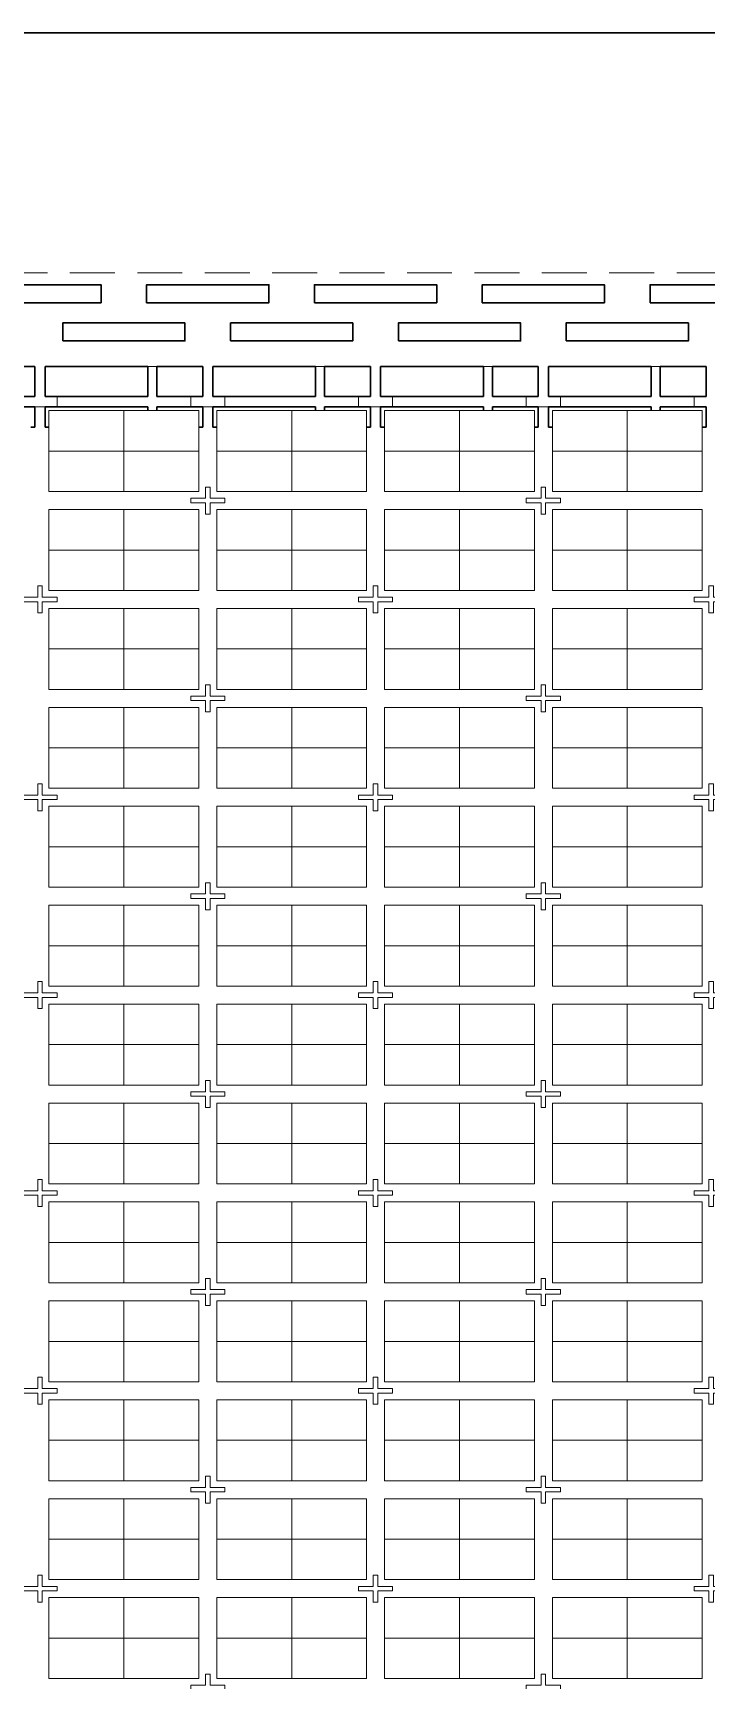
# Model space of a CAD drawing. Extents: x -109 to 32, y -47 to 43.
# Drawn here: x -11.34 to -0.11, y 4.98 to 32.46 of the extents above; entities that cross this region are included whole.
import ezdxf

# ---------------------------------------------------------------- set-up
doc = ezdxf.new("R2010")
doc.units = 0
doc.header["$LTSCALE"] = 3
doc.header["$MEASUREMENT"] = 0
for name, pattern in [('CENTER', [2, 1.25, -0.25, 0.25, -0.25]), ('HIDDEN', [0.375, 0.25, -0.125]), ('PHANTOM', [2.5, 1.25, -0.25, 0.25, -0.25, 0.25, -0.25])]:
    doc.linetypes.add(name, pattern=pattern)
for name, color, linetype, lineweight in [('CLIN', 1, 'CENTER', 15), ('DIM', 4, 'Continuous', 13), ('FULL METAL', 33, 'HIDDEN', 15), ('HIDN', 6, 'HIDDEN', 15), ('OBJ', 3, 'Continuous', 30), ('OBJ1', 7, 'Continuous', 30), ('OBJ3', 40, 'Continuous', 30), ('OBJ4', 7, 'Continuous', 30), ('PHANTOM', 5, 'PHANTOM', 15), ('SAW2', 3, 'HIDDEN', 13), ('TEXT', 2, 'Continuous', 20)]:
    doc.layers.add(name, color=color, linetype=linetype, lineweight=lineweight)

# ---------------------------------------------------------------- blocks, each defined once
blk = doc.blocks.new('*U3')
at = {"layer": 'OBJ1', "color": 0}
blk.add_lwpolyline([(-1.02, 0.15), (1.02, 0.15), (1.02, -0.15), (-1.02, -0.15)], close=True, dxfattribs=at)
blk = doc.blocks.new('*U2')
at = {"layer": 'OBJ1'}
for p in [(81.2, 0), (84, 0), (86.8, 0), (89.6, 0), (92.4, 0)]:
    blk.add_blockref('*U3', p, dxfattribs=at)
blk = doc.blocks.new('*U9')
at = {"layer": 'OBJ3'}
for p, q in [((-1.23, -0.005), (-1.23, -0.505)), ((-1.23, -0.005), (0.485, -0.005)), ((0.485, -0.005), (0.485, -0.505)), ((0.635, -0.005), (1.4, -0.005)), ((0.635, -0.005), (0.635, -0.505)), ((1.4, -0.005), (1.4, -0.505)), ((-1.23, -0.505), (0.485, -0.505)), ((0.635, -0.505), (1.4, -0.505))]:
    blk.add_line(p, q, dxfattribs=at)
at = {"layer": 'OBJ4'}
for p, q in [((-1.23, 0.165), (-1.23, 0.505)), ((-1.165, 0.505), (-1.23, 0.505)), ((1.335, 0.505), (1.4, 0.505)), ((1.4, 0.505), (1.4, 0.165)), ((-0.365, 0.165), (-1.23, 0.165)), ((0.485, 0.165), (-1.23, 0.165)), ((0.485, 0.23), (0.485, 0.165)), ((0.635, 0.23), (0.635, 0.165)), ((1.4, 0.165), (0.635, 0.165))]:
    blk.add_line(p, q, dxfattribs=at)
at = {"layer": 'SAW2'}
for p, q in [((-1.4, 0.165), (-1.23, 0.165)), ((-1.03, -0.005), (-1.03, 0.165)), ((1.2, -0.005), (1.2, 0.165)), ((0.635, -0.505), (0.485, -0.505))]:
    blk.add_line(p, q, dxfattribs=at)
blk = doc.blocks.new('*U8')
at = {"layer": 'DIM'}
for p in [(78.4, 0), (81.2, 0), (84, 0), (86.8, 0), (89.6, 0)]:
    blk.add_blockref('*U9', p, dxfattribs=at)
blk = doc.blocks.new('*U12')
at = {"layer": 'FULL METAL'}
blk.add_lwpolyline([(-0.038, 0.038), (-0.038, 0.225), (0.038, 0.225), (0.038, 0.038), (0.285, 0.038), (0.285, -0.038), (0.038, -0.038), (0.038, -0.225), (-0.038, -0.225), (-0.038, -0.038), (-0.285, -0.038), (-0.285, 0.038)], close=True, dxfattribs=at)
blk = doc.blocks.new('*U13')
at = {"layer": 'CLIN'}
for p in [(84, 59.4), (89.6, 59.4), (84, 56.1), (89.6, 56.1), (84, 52.8), (89.6, 52.8), (84, 49.5), (89.6, 49.5), (84, 46.2), (89.6, 46.2), (84, 42.9), (89.6, 42.9), (84, 39.6), (89.6, 39.6)]:
    blk.add_blockref('*U12', p, dxfattribs=at)
blk = doc.blocks.new('*U14')
at = {"layer": 'FULL METAL'}
blk.add_lwpolyline([(-0.038, 0.038), (-0.038, 0.225), (0.038, 0.225), (0.038, 0.038), (0.285, 0.038), (0.285, -0.038), (0.038, -0.038), (0.038, -0.225), (-0.038, -0.225), (-0.038, -0.038), (-0.285, -0.038), (-0.285, 0.038)], close=True, dxfattribs=at)
blk = doc.blocks.new('*U15')
at = {"layer": 'CLIN'}
for p in [(78.4, 56.1), (84, 56.1), (89.6, 56.1), (78.4, 52.8), (84, 52.8), (89.6, 52.8), (78.4, 49.5), (84, 49.5), (89.6, 49.5), (78.4, 46.2), (84, 46.2), (89.6, 46.2), (78.4, 42.9), (84, 42.9), (89.6, 42.9), (78.4, 39.6), (84, 39.6), (89.6, 39.6)]:
    blk.add_blockref('*U14', p, dxfattribs=at)

msp = doc.modelspace()

# ---------------------------------------------------------------- linework, layer by layer
at = {"layer": 'CLIN'}
for p, q in [((-9.8232, 26.1552), (-9.8232, 24.8052)), ((-9.8232, 26.1552), (-9.8232, 24.8052)), ((-7.0232, 26.1552), (-7.0232, 24.8052)), ((-7.0232, 26.1552), (-7.0232, 24.8052)), ((-4.2232, 26.1552), (-4.2232, 24.8052)), ((-4.2232, 26.1552), (-4.2232, 24.8052)), ((-1.4232, 26.1552), (-1.4232, 24.8052)), ((-1.4232, 26.1552), (-1.4232, 24.8052)), ((-11.0732, 25.4802), (-8.5732, 25.4802)), ((-11.0732, 25.4802), (-8.5732, 25.4802)), ((-8.2732, 25.4802), (-5.7732, 25.4802)), ((-8.2732, 25.4802), (-5.7732, 25.4802)), ((-5.4732, 25.4802), (-2.9732, 25.4802)), ((-5.4732, 25.4802), (-2.9732, 25.4802)), ((-2.6732, 25.4802), (-0.1732, 25.4802)), ((-2.6732, 25.4802), (-0.1732, 25.4802)), ((-9.8232, 24.5052), (-9.8232, 23.1552)), ((-9.8232, 24.5052), (-9.8232, 23.1552)), ((-7.0232, 24.5052), (-7.0232, 23.1552)), ((-7.0232, 24.5052), (-7.0232, 23.1552)), ((-4.2232, 24.5052), (-4.2232, 23.1552)), ((-4.2232, 24.5052), (-4.2232, 23.1552)), ((-1.4232, 24.5052), (-1.4232, 23.1552)), ((-1.4232, 24.5052), (-1.4232, 23.1552)), ((-11.0732, 23.8302), (-8.5732, 23.8302)), ((-11.0732, 23.8302), (-8.5732, 23.8302)), ((-8.2732, 23.8302), (-5.7732, 23.8302)), ((-8.2732, 23.8302), (-5.7732, 23.8302)), ((-5.4732, 23.8302), (-2.9732, 23.8302)), ((-5.4732, 23.8302), (-2.9732, 23.8302)), ((-2.6732, 23.8302), (-0.1732, 23.8302)), ((-2.6732, 23.8302), (-0.1732, 23.8302)), ((-9.8232, 22.8552), (-9.8232, 21.5052)), ((-9.8232, 22.8552), (-9.8232, 21.5052)), ((-7.0232, 22.8552), (-7.0232, 21.5052)), ((-7.0232, 22.8552), (-7.0232, 21.5052)), ((-4.2232, 22.8552), (-4.2232, 21.5052)), ((-4.2232, 22.8552), (-4.2232, 21.5052)), ((-1.4232, 22.8552), (-1.4232, 21.5052)), ((-1.4232, 22.8552), (-1.4232, 21.5052)), ((-11.0732, 22.1802), (-8.5732, 22.1802)), ((-11.0732, 22.1802), (-8.5732, 22.1802)), ((-8.2732, 22.1802), (-5.7732, 22.1802)), ((-8.2732, 22.1802), (-5.7732, 22.1802)), ((-5.4732, 22.1802), (-2.9732, 22.1802)), ((-5.4732, 22.1802), (-2.9732, 22.1802)), ((-2.6732, 22.1802), (-0.1732, 22.1802)), ((-2.6732, 22.1802), (-0.1732, 22.1802)), ((-9.8232, 21.2052), (-9.8232, 19.8552)), ((-9.8232, 21.2052), (-9.8232, 19.8552)), ((-7.0232, 21.2052), (-7.0232, 19.8552)), ((-7.0232, 21.2052), (-7.0232, 19.8552)), ((-4.2232, 21.2052), (-4.2232, 19.8552)), ((-4.2232, 21.2052), (-4.2232, 19.8552)), ((-1.4232, 21.2052), (-1.4232, 19.8552)), ((-1.4232, 21.2052), (-1.4232, 19.8552)), ((-11.0732, 20.5302), (-8.5732, 20.5302)), ((-11.0732, 20.5302), (-8.5732, 20.5302)), ((-8.2732, 20.5302), (-5.7732, 20.5302)), ((-8.2732, 20.5302), (-5.7732, 20.5302)), ((-5.4732, 20.5302), (-2.9732, 20.5302)), ((-5.4732, 20.5302), (-2.9732, 20.5302)), ((-2.6732, 20.5302), (-0.1732, 20.5302)), ((-2.6732, 20.5302), (-0.1732, 20.5302)), ((-9.8232, 19.5552), (-9.8232, 18.2052)), ((-9.8232, 19.5552), (-9.8232, 18.2052)), ((-7.0232, 19.5552), (-7.0232, 18.2052)), ((-7.0232, 19.5552), (-7.0232, 18.2052)), ((-4.2232, 19.5552), (-4.2232, 18.2052)), ((-4.2232, 19.5552), (-4.2232, 18.2052)), ((-1.4232, 19.5552), (-1.4232, 18.2052)), ((-1.4232, 19.5552), (-1.4232, 18.2052)), ((-11.0732, 18.8802), (-8.5732, 18.8802)), ((-11.0732, 18.8802), (-8.5732, 18.8802)), ((-8.2732, 18.8802), (-5.7732, 18.8802)), ((-8.2732, 18.8802), (-5.7732, 18.8802)), ((-5.4732, 18.8802), (-2.9732, 18.8802)), ((-5.4732, 18.8802), (-2.9732, 18.8802)), ((-2.6732, 18.8802), (-0.1732, 18.8802)), ((-2.6732, 18.8802), (-0.1732, 18.8802)), ((-9.8232, 17.9052), (-9.8232, 16.5552)), ((-9.8232, 17.9052), (-9.8232, 16.5552)), ((-7.0232, 17.9052), (-7.0232, 16.5552)), ((-7.0232, 17.9052), (-7.0232, 16.5552)), ((-4.2232, 17.9052), (-4.2232, 16.5552)), ((-4.2232, 17.9052), (-4.2232, 16.5552)), ((-1.4232, 17.9052), (-1.4232, 16.5552)), ((-1.4232, 17.9052), (-1.4232, 16.5552)), ((-11.0732, 17.2302), (-8.5732, 17.2302)), ((-11.0732, 17.2302), (-8.5732, 17.2302)), ((-8.2732, 17.2302), (-5.7732, 17.2302)), ((-8.2732, 17.2302), (-5.7732, 17.2302)), ((-5.4732, 17.2302), (-2.9732, 17.2302)), ((-5.4732, 17.2302), (-2.9732, 17.2302)), ((-2.6732, 17.2302), (-0.1732, 17.2302)), ((-2.6732, 17.2302), (-0.1732, 17.2302)), ((-9.8232, 16.2552), (-9.8232, 14.9052)), ((-9.8232, 16.2552), (-9.8232, 14.9052)), ((-7.0232, 16.2552), (-7.0232, 14.9052)), ((-7.0232, 16.2552), (-7.0232, 14.9052)), ((-4.2232, 16.2552), (-4.2232, 14.9052)), ((-4.2232, 16.2552), (-4.2232, 14.9052)), ((-1.4232, 16.2552), (-1.4232, 14.9052)), ((-1.4232, 16.2552), (-1.4232, 14.9052)), ((-11.0732, 15.5802), (-8.5732, 15.5802)), ((-11.0732, 15.5802), (-8.5732, 15.5802)), ((-8.2732, 15.5802), (-5.7732, 15.5802)), ((-8.2732, 15.5802), (-5.7732, 15.5802)), ((-5.4732, 15.5802), (-2.9732, 15.5802)), ((-5.4732, 15.5802), (-2.9732, 15.5802)), ((-2.6732, 15.5802), (-0.1732, 15.5802)), ((-2.6732, 15.5802), (-0.1732, 15.5802)), ((-9.8232, 14.6052), (-9.8232, 13.2552)), ((-9.8232, 14.6052), (-9.8232, 13.2552)), ((-7.0232, 14.6052), (-7.0232, 13.2552)), ((-7.0232, 14.6052), (-7.0232, 13.2552)), ((-4.2232, 14.6052), (-4.2232, 13.2552)), ((-4.2232, 14.6052), (-4.2232, 13.2552)), ((-1.4232, 14.6052), (-1.4232, 13.2552)), ((-1.4232, 14.6052), (-1.4232, 13.2552)), ((-11.0732, 13.9302), (-8.5732, 13.9302)), ((-11.0732, 13.9302), (-8.5732, 13.9302)), ((-8.2732, 13.9302), (-5.7732, 13.9302)), ((-8.2732, 13.9302), (-5.7732, 13.9302)), ((-5.4732, 13.9302), (-2.9732, 13.9302)), ((-5.4732, 13.9302), (-2.9732, 13.9302)), ((-2.6732, 13.9302), (-0.1732, 13.9302)), ((-2.6732, 13.9302), (-0.1732, 13.9302)), ((-9.8232, 12.9552), (-9.8232, 11.6052)), ((-9.8232, 12.9552), (-9.8232, 11.6052)), ((-7.0232, 12.9552), (-7.0232, 11.6052)), ((-7.0232, 12.9552), (-7.0232, 11.6052)), ((-4.2232, 12.9552), (-4.2232, 11.6052)), ((-4.2232, 12.9552), (-4.2232, 11.6052)), ((-1.4232, 12.9552), (-1.4232, 11.6052)), ((-1.4232, 12.9552), (-1.4232, 11.6052)), ((-11.0732, 12.2802), (-8.5732, 12.2802)), ((-11.0732, 12.2802), (-8.5732, 12.2802)), ((-8.2732, 12.2802), (-5.7732, 12.2802)), ((-8.2732, 12.2802), (-5.7732, 12.2802)), ((-5.4732, 12.2802), (-2.9732, 12.2802)), ((-5.4732, 12.2802), (-2.9732, 12.2802)), ((-2.6732, 12.2802), (-0.1732, 12.2802)), ((-2.6732, 12.2802), (-0.1732, 12.2802)), ((-9.8232, 11.3052), (-9.8232, 9.9552)), ((-9.8232, 11.3052), (-9.8232, 9.9552)), ((-7.0232, 11.3052), (-7.0232, 9.9552)), ((-7.0232, 11.3052), (-7.0232, 9.9552)), ((-4.2232, 11.3052), (-4.2232, 9.9552)), ((-4.2232, 11.3052), (-4.2232, 9.9552)), ((-1.4232, 11.3052), (-1.4232, 9.9552)), ((-1.4232, 11.3052), (-1.4232, 9.9552)), ((-11.0732, 10.6302), (-8.5732, 10.6302)), ((-11.0732, 10.6302), (-8.5732, 10.6302)), ((-8.2732, 10.6302), (-5.7732, 10.6302)), ((-8.2732, 10.6302), (-5.7732, 10.6302)), ((-5.4732, 10.6302), (-2.9732, 10.6302)), ((-5.4732, 10.6302), (-2.9732, 10.6302)), ((-2.6732, 10.6302), (-0.1732, 10.6302)), ((-2.6732, 10.6302), (-0.1732, 10.6302)), ((-9.8232, 9.6552), (-9.8232, 8.3052)), ((-9.8232, 9.6552), (-9.8232, 8.3052)), ((-7.0232, 9.6552), (-7.0232, 8.3052)), ((-7.0232, 9.6552), (-7.0232, 8.3052)), ((-4.2232, 9.6552), (-4.2232, 8.3052)), ((-4.2232, 9.6552), (-4.2232, 8.3052)), ((-1.4232, 9.6552), (-1.4232, 8.3052)), ((-1.4232, 9.6552), (-1.4232, 8.3052)), ((-11.0732, 8.9802), (-8.5732, 8.9802)), ((-11.0732, 8.9802), (-8.5732, 8.9802)), ((-8.2732, 8.9802), (-5.7732, 8.9802)), ((-8.2732, 8.9802), (-5.7732, 8.9802)), ((-5.4732, 8.9802), (-2.9732, 8.9802)), ((-5.4732, 8.9802), (-2.9732, 8.9802)), ((-2.6732, 8.9802), (-0.1732, 8.9802)), ((-2.6732, 8.9802), (-0.1732, 8.9802)), ((-9.8232, 8.0052), (-9.8232, 6.6552)), ((-9.8232, 8.0052), (-9.8232, 6.6552)), ((-7.0232, 8.0052), (-7.0232, 6.6552)), ((-7.0232, 8.0052), (-7.0232, 6.6552)), ((-4.2232, 8.0052), (-4.2232, 6.6552)), ((-4.2232, 8.0052), (-4.2232, 6.6552)), ((-1.4232, 8.0052), (-1.4232, 6.6552)), ((-1.4232, 8.0052), (-1.4232, 6.6552)), ((-11.0732, 7.3302), (-8.5732, 7.3302)), ((-11.0732, 7.3302), (-8.5732, 7.3302)), ((-8.2732, 7.3302), (-5.7732, 7.3302)), ((-8.2732, 7.3302), (-5.7732, 7.3302)), ((-5.4732, 7.3302), (-2.9732, 7.3302)), ((-5.4732, 7.3302), (-2.9732, 7.3302)), ((-2.6732, 7.3302), (-0.1732, 7.3302)), ((-2.6732, 7.3302), (-0.1732, 7.3302)), ((-9.8232, 6.3552), (-9.8232, 5.0052)), ((-9.8232, 6.3552), (-9.8232, 5.0052)), ((-7.0232, 6.3552), (-7.0232, 5.0052)), ((-7.0232, 6.3552), (-7.0232, 5.0052)), ((-4.2232, 6.3552), (-4.2232, 5.0052)), ((-4.2232, 6.3552), (-4.2232, 5.0052)), ((-1.4232, 6.3552), (-1.4232, 5.0052)), ((-1.4232, 6.3552), (-1.4232, 5.0052)), ((-11.0732, 5.6802), (-8.5732, 5.6802)), ((-11.0732, 5.6802), (-8.5732, 5.6802)), ((-8.2732, 5.6802), (-5.7732, 5.6802)), ((-8.2732, 5.6802), (-5.7732, 5.6802)), ((-5.4732, 5.6802), (-2.9732, 5.6802)), ((-5.4732, 5.6802), (-2.9732, 5.6802)), ((-2.6732, 5.6802), (-0.1732, 5.6802)), ((-2.6732, 5.6802), (-0.1732, 5.6802))]:
    msp.add_line(p, q, dxfattribs=at)
at = {"layer": 'HIDN'}
msp.add_lwpolyline([(19.2768, 28.4552), (-97.7232, 28.4552), (-97.7232, -38.5448), (19.2768, -38.5448)], close=True, dxfattribs=at)
at = {"layer": 'OBJ'}
msp.add_line((23.9497, 32.4552), (-97.2232, 32.4552), dxfattribs=at)
at = {"layer": 'OBJ1'}
for p, q in [((-8.8032, 27.6177), (-10.8007, 27.6177)), ((-6.0032, 27.6177), (-8.0007, 27.6177)), ((-3.2032, 27.6177), (-5.2007, 27.6177)), ((-0.4032, 27.6177), (-2.4007, 27.6177)), ((-10.8007, 27.3177), (-8.8032, 27.3177)), ((-8.0007, 27.3177), (-6.0032, 27.3177)), ((-5.2007, 27.3177), (-3.2032, 27.3177)), ((-2.4007, 27.3177), (-0.4032, 27.3177))]:
    msp.add_line(p, q, dxfattribs=at)
at = {"layer": 'OBJ1', "color": 0}
for points in [[(-10.8432, 27.3177), (-8.8032, 27.3177), (-8.8032, 27.6177), (-10.8432, 27.6177)], [(-8.0432, 27.3177), (-6.0032, 27.3177), (-6.0032, 27.6177), (-8.0432, 27.6177)], [(-5.2432, 27.3177), (-3.2032, 27.3177), (-3.2032, 27.6177), (-5.2432, 27.6177)], [(-2.4432, 27.3177), (-0.4032, 27.3177), (-0.4032, 27.6177), (-2.4432, 27.6177)]]:
    msp.add_lwpolyline(points, close=True, dxfattribs=at)
at = {"layer": 'PHANTOM'}
for points in [[(-11.0732, 26.1552), (-8.5732, 26.1552), (-8.5732, 24.8052), (-11.0732, 24.8052)], [(-11.0732, 26.1552), (-8.5732, 26.1552), (-8.5732, 24.8052), (-11.0732, 24.8052)], [(-8.2732, 26.1552), (-5.7732, 26.1552), (-5.7732, 24.8052), (-8.2732, 24.8052)], [(-8.2732, 26.1552), (-5.7732, 26.1552), (-5.7732, 24.8052), (-8.2732, 24.8052)], [(-5.4732, 26.1552), (-2.9732, 26.1552), (-2.9732, 24.8052), (-5.4732, 24.8052)], [(-5.4732, 26.1552), (-2.9732, 26.1552), (-2.9732, 24.8052), (-5.4732, 24.8052)], [(-2.6732, 26.1552), (-0.1732, 26.1552), (-0.1732, 24.8052), (-2.6732, 24.8052)], [(-2.6732, 26.1552), (-0.1732, 26.1552), (-0.1732, 24.8052), (-2.6732, 24.8052)], [(-11.0732, 24.5052), (-8.5732, 24.5052), (-8.5732, 23.1552), (-11.0732, 23.1552)], [(-11.0732, 24.5052), (-8.5732, 24.5052), (-8.5732, 23.1552), (-11.0732, 23.1552)], [(-8.2732, 24.5052), (-5.7732, 24.5052), (-5.7732, 23.1552), (-8.2732, 23.1552)], [(-8.2732, 24.5052), (-5.7732, 24.5052), (-5.7732, 23.1552), (-8.2732, 23.1552)], [(-5.4732, 24.5052), (-2.9732, 24.5052), (-2.9732, 23.1552), (-5.4732, 23.1552)], [(-5.4732, 24.5052), (-2.9732, 24.5052), (-2.9732, 23.1552), (-5.4732, 23.1552)], [(-2.6732, 24.5052), (-0.1732, 24.5052), (-0.1732, 23.1552), (-2.6732, 23.1552)], [(-2.6732, 24.5052), (-0.1732, 24.5052), (-0.1732, 23.1552), (-2.6732, 23.1552)], [(-11.0732, 22.8552), (-8.5732, 22.8552), (-8.5732, 21.5052), (-11.0732, 21.5052)], [(-11.0732, 22.8552), (-8.5732, 22.8552), (-8.5732, 21.5052), (-11.0732, 21.5052)], [(-8.2732, 22.8552), (-5.7732, 22.8552), (-5.7732, 21.5052), (-8.2732, 21.5052)], [(-8.2732, 22.8552), (-5.7732, 22.8552), (-5.7732, 21.5052), (-8.2732, 21.5052)], [(-5.4732, 22.8552), (-2.9732, 22.8552), (-2.9732, 21.5052), (-5.4732, 21.5052)], [(-5.4732, 22.8552), (-2.9732, 22.8552), (-2.9732, 21.5052), (-5.4732, 21.5052)], [(-2.6732, 22.8552), (-0.1732, 22.8552), (-0.1732, 21.5052), (-2.6732, 21.5052)], [(-2.6732, 22.8552), (-0.1732, 22.8552), (-0.1732, 21.5052), (-2.6732, 21.5052)], [(-11.0732, 21.2052), (-8.5732, 21.2052), (-8.5732, 19.8552), (-11.0732, 19.8552)], [(-11.0732, 21.2052), (-8.5732, 21.2052), (-8.5732, 19.8552), (-11.0732, 19.8552)], [(-8.2732, 21.2052), (-5.7732, 21.2052), (-5.7732, 19.8552), (-8.2732, 19.8552)], [(-8.2732, 21.2052), (-5.7732, 21.2052), (-5.7732, 19.8552), (-8.2732, 19.8552)], [(-5.4732, 21.2052), (-2.9732, 21.2052), (-2.9732, 19.8552), (-5.4732, 19.8552)], [(-5.4732, 21.2052), (-2.9732, 21.2052), (-2.9732, 19.8552), (-5.4732, 19.8552)], [(-2.6732, 21.2052), (-0.1732, 21.2052), (-0.1732, 19.8552), (-2.6732, 19.8552)], [(-2.6732, 21.2052), (-0.1732, 21.2052), (-0.1732, 19.8552), (-2.6732, 19.8552)], [(-11.0732, 19.5552), (-8.5732, 19.5552), (-8.5732, 18.2052), (-11.0732, 18.2052)], [(-11.0732, 19.5552), (-8.5732, 19.5552), (-8.5732, 18.2052), (-11.0732, 18.2052)], [(-8.2732, 19.5552), (-5.7732, 19.5552), (-5.7732, 18.2052), (-8.2732, 18.2052)], [(-8.2732, 19.5552), (-5.7732, 19.5552), (-5.7732, 18.2052), (-8.2732, 18.2052)], [(-5.4732, 19.5552), (-2.9732, 19.5552), (-2.9732, 18.2052), (-5.4732, 18.2052)], [(-5.4732, 19.5552), (-2.9732, 19.5552), (-2.9732, 18.2052), (-5.4732, 18.2052)], [(-2.6732, 19.5552), (-0.1732, 19.5552), (-0.1732, 18.2052), (-2.6732, 18.2052)], [(-2.6732, 19.5552), (-0.1732, 19.5552), (-0.1732, 18.2052), (-2.6732, 18.2052)], [(-11.0732, 17.9052), (-8.5732, 17.9052), (-8.5732, 16.5552), (-11.0732, 16.5552)], [(-11.0732, 17.9052), (-8.5732, 17.9052), (-8.5732, 16.5552), (-11.0732, 16.5552)], [(-8.2732, 17.9052), (-5.7732, 17.9052), (-5.7732, 16.5552), (-8.2732, 16.5552)], [(-8.2732, 17.9052), (-5.7732, 17.9052), (-5.7732, 16.5552), (-8.2732, 16.5552)], [(-5.4732, 17.9052), (-2.9732, 17.9052), (-2.9732, 16.5552), (-5.4732, 16.5552)], [(-5.4732, 17.9052), (-2.9732, 17.9052), (-2.9732, 16.5552), (-5.4732, 16.5552)], [(-2.6732, 17.9052), (-0.1732, 17.9052), (-0.1732, 16.5552), (-2.6732, 16.5552)], [(-2.6732, 17.9052), (-0.1732, 17.9052), (-0.1732, 16.5552), (-2.6732, 16.5552)], [(-11.0732, 16.2552), (-8.5732, 16.2552), (-8.5732, 14.9052), (-11.0732, 14.9052)], [(-11.0732, 16.2552), (-8.5732, 16.2552), (-8.5732, 14.9052), (-11.0732, 14.9052)], [(-8.2732, 16.2552), (-5.7732, 16.2552), (-5.7732, 14.9052), (-8.2732, 14.9052)], [(-8.2732, 16.2552), (-5.7732, 16.2552), (-5.7732, 14.9052), (-8.2732, 14.9052)], [(-5.4732, 16.2552), (-2.9732, 16.2552), (-2.9732, 14.9052), (-5.4732, 14.9052)], [(-5.4732, 16.2552), (-2.9732, 16.2552), (-2.9732, 14.9052), (-5.4732, 14.9052)], [(-2.6732, 16.2552), (-0.1732, 16.2552), (-0.1732, 14.9052), (-2.6732, 14.9052)], [(-2.6732, 16.2552), (-0.1732, 16.2552), (-0.1732, 14.9052), (-2.6732, 14.9052)], [(-11.0732, 14.6052), (-8.5732, 14.6052), (-8.5732, 13.2552), (-11.0732, 13.2552)], [(-11.0732, 14.6052), (-8.5732, 14.6052), (-8.5732, 13.2552), (-11.0732, 13.2552)], [(-8.2732, 14.6052), (-5.7732, 14.6052), (-5.7732, 13.2552), (-8.2732, 13.2552)], [(-8.2732, 14.6052), (-5.7732, 14.6052), (-5.7732, 13.2552), (-8.2732, 13.2552)], [(-5.4732, 14.6052), (-2.9732, 14.6052), (-2.9732, 13.2552), (-5.4732, 13.2552)], [(-5.4732, 14.6052), (-2.9732, 14.6052), (-2.9732, 13.2552), (-5.4732, 13.2552)], [(-2.6732, 14.6052), (-0.1732, 14.6052), (-0.1732, 13.2552), (-2.6732, 13.2552)], [(-2.6732, 14.6052), (-0.1732, 14.6052), (-0.1732, 13.2552), (-2.6732, 13.2552)], [(-11.0732, 12.9552), (-8.5732, 12.9552), (-8.5732, 11.6052), (-11.0732, 11.6052)], [(-11.0732, 12.9552), (-8.5732, 12.9552), (-8.5732, 11.6052), (-11.0732, 11.6052)], [(-8.2732, 12.9552), (-5.7732, 12.9552), (-5.7732, 11.6052), (-8.2732, 11.6052)], [(-8.2732, 12.9552), (-5.7732, 12.9552), (-5.7732, 11.6052), (-8.2732, 11.6052)], [(-5.4732, 12.9552), (-2.9732, 12.9552), (-2.9732, 11.6052), (-5.4732, 11.6052)], [(-5.4732, 12.9552), (-2.9732, 12.9552), (-2.9732, 11.6052), (-5.4732, 11.6052)], [(-2.6732, 12.9552), (-0.1732, 12.9552), (-0.1732, 11.6052), (-2.6732, 11.6052)], [(-2.6732, 12.9552), (-0.1732, 12.9552), (-0.1732, 11.6052), (-2.6732, 11.6052)], [(-11.0732, 11.3052), (-8.5732, 11.3052), (-8.5732, 9.9552), (-11.0732, 9.9552)], [(-11.0732, 11.3052), (-8.5732, 11.3052), (-8.5732, 9.9552), (-11.0732, 9.9552)], [(-8.2732, 11.3052), (-5.7732, 11.3052), (-5.7732, 9.9552), (-8.2732, 9.9552)], [(-8.2732, 11.3052), (-5.7732, 11.3052), (-5.7732, 9.9552), (-8.2732, 9.9552)], [(-5.4732, 11.3052), (-2.9732, 11.3052), (-2.9732, 9.9552), (-5.4732, 9.9552)], [(-5.4732, 11.3052), (-2.9732, 11.3052), (-2.9732, 9.9552), (-5.4732, 9.9552)], [(-2.6732, 11.3052), (-0.1732, 11.3052), (-0.1732, 9.9552), (-2.6732, 9.9552)], [(-2.6732, 11.3052), (-0.1732, 11.3052), (-0.1732, 9.9552), (-2.6732, 9.9552)], [(-11.0732, 9.6552), (-8.5732, 9.6552), (-8.5732, 8.3052), (-11.0732, 8.3052)], [(-11.0732, 9.6552), (-8.5732, 9.6552), (-8.5732, 8.3052), (-11.0732, 8.3052)], [(-8.2732, 9.6552), (-5.7732, 9.6552), (-5.7732, 8.3052), (-8.2732, 8.3052)], [(-8.2732, 9.6552), (-5.7732, 9.6552), (-5.7732, 8.3052), (-8.2732, 8.3052)], [(-5.4732, 9.6552), (-2.9732, 9.6552), (-2.9732, 8.3052), (-5.4732, 8.3052)], [(-5.4732, 9.6552), (-2.9732, 9.6552), (-2.9732, 8.3052), (-5.4732, 8.3052)], [(-2.6732, 9.6552), (-0.1732, 9.6552), (-0.1732, 8.3052), (-2.6732, 8.3052)], [(-2.6732, 9.6552), (-0.1732, 9.6552), (-0.1732, 8.3052), (-2.6732, 8.3052)], [(-11.0732, 8.0052), (-8.5732, 8.0052), (-8.5732, 6.6552), (-11.0732, 6.6552)], [(-11.0732, 8.0052), (-8.5732, 8.0052), (-8.5732, 6.6552), (-11.0732, 6.6552)], [(-8.2732, 8.0052), (-5.7732, 8.0052), (-5.7732, 6.6552), (-8.2732, 6.6552)], [(-8.2732, 8.0052), (-5.7732, 8.0052), (-5.7732, 6.6552), (-8.2732, 6.6552)], [(-5.4732, 8.0052), (-2.9732, 8.0052), (-2.9732, 6.6552), (-5.4732, 6.6552)], [(-5.4732, 8.0052), (-2.9732, 8.0052), (-2.9732, 6.6552), (-5.4732, 6.6552)], [(-2.6732, 8.0052), (-0.1732, 8.0052), (-0.1732, 6.6552), (-2.6732, 6.6552)], [(-2.6732, 8.0052), (-0.1732, 8.0052), (-0.1732, 6.6552), (-2.6732, 6.6552)], [(-11.0732, 6.3552), (-8.5732, 6.3552), (-8.5732, 5.0052), (-11.0732, 5.0052)], [(-11.0732, 6.3552), (-8.5732, 6.3552), (-8.5732, 5.0052), (-11.0732, 5.0052)], [(-8.2732, 6.3552), (-5.7732, 6.3552), (-5.7732, 5.0052), (-8.2732, 5.0052)], [(-8.2732, 6.3552), (-5.7732, 6.3552), (-5.7732, 5.0052), (-8.2732, 5.0052)], [(-5.4732, 6.3552), (-2.9732, 6.3552), (-2.9732, 5.0052), (-5.4732, 5.0052)], [(-5.4732, 6.3552), (-2.9732, 6.3552), (-2.9732, 5.0052), (-5.4732, 5.0052)], [(-2.6732, 6.3552), (-0.1732, 6.3552), (-0.1732, 5.0052), (-2.6732, 5.0052)], [(-2.6732, 6.3552), (-0.1732, 6.3552), (-0.1732, 5.0052), (-2.6732, 5.0052)]]:
    msp.add_lwpolyline(points, close=True, dxfattribs=at)
at = {"layer": 'TEXT', "color": 0}
for p, q in [((-8.8032, 27.3177), (-8.8032, 27.6177)), ((-6.0032, 27.3177), (-6.0032, 27.6177)), ((-3.2032, 27.3177), (-3.2032, 27.6177)), ((-0.4032, 27.3177), (-0.4032, 27.6177))]:
    msp.add_line(p, q, dxfattribs=at)

# ---------------------------------------------------------------- block references
at = {"layer": 'CLIN'}
for name, p in [('*U13', (-92.4232, -34.7448)), ('*U15', (-89.6232, -33.0948))]:
    msp.add_blockref(name, p, dxfattribs=at)
at = {"layer": 'DIM', "xscale": -1, "rotation": 180}
msp.add_blockref('*U8', (-91.1082, 26.3852), dxfattribs=at)
at = {"layer": 'OBJ1', "xscale": -1, "rotation": 180}
msp.add_blockref('*U2', (-92.4232, 28.1052), dxfattribs=at)

doc.saveas('drawing.dxf')
